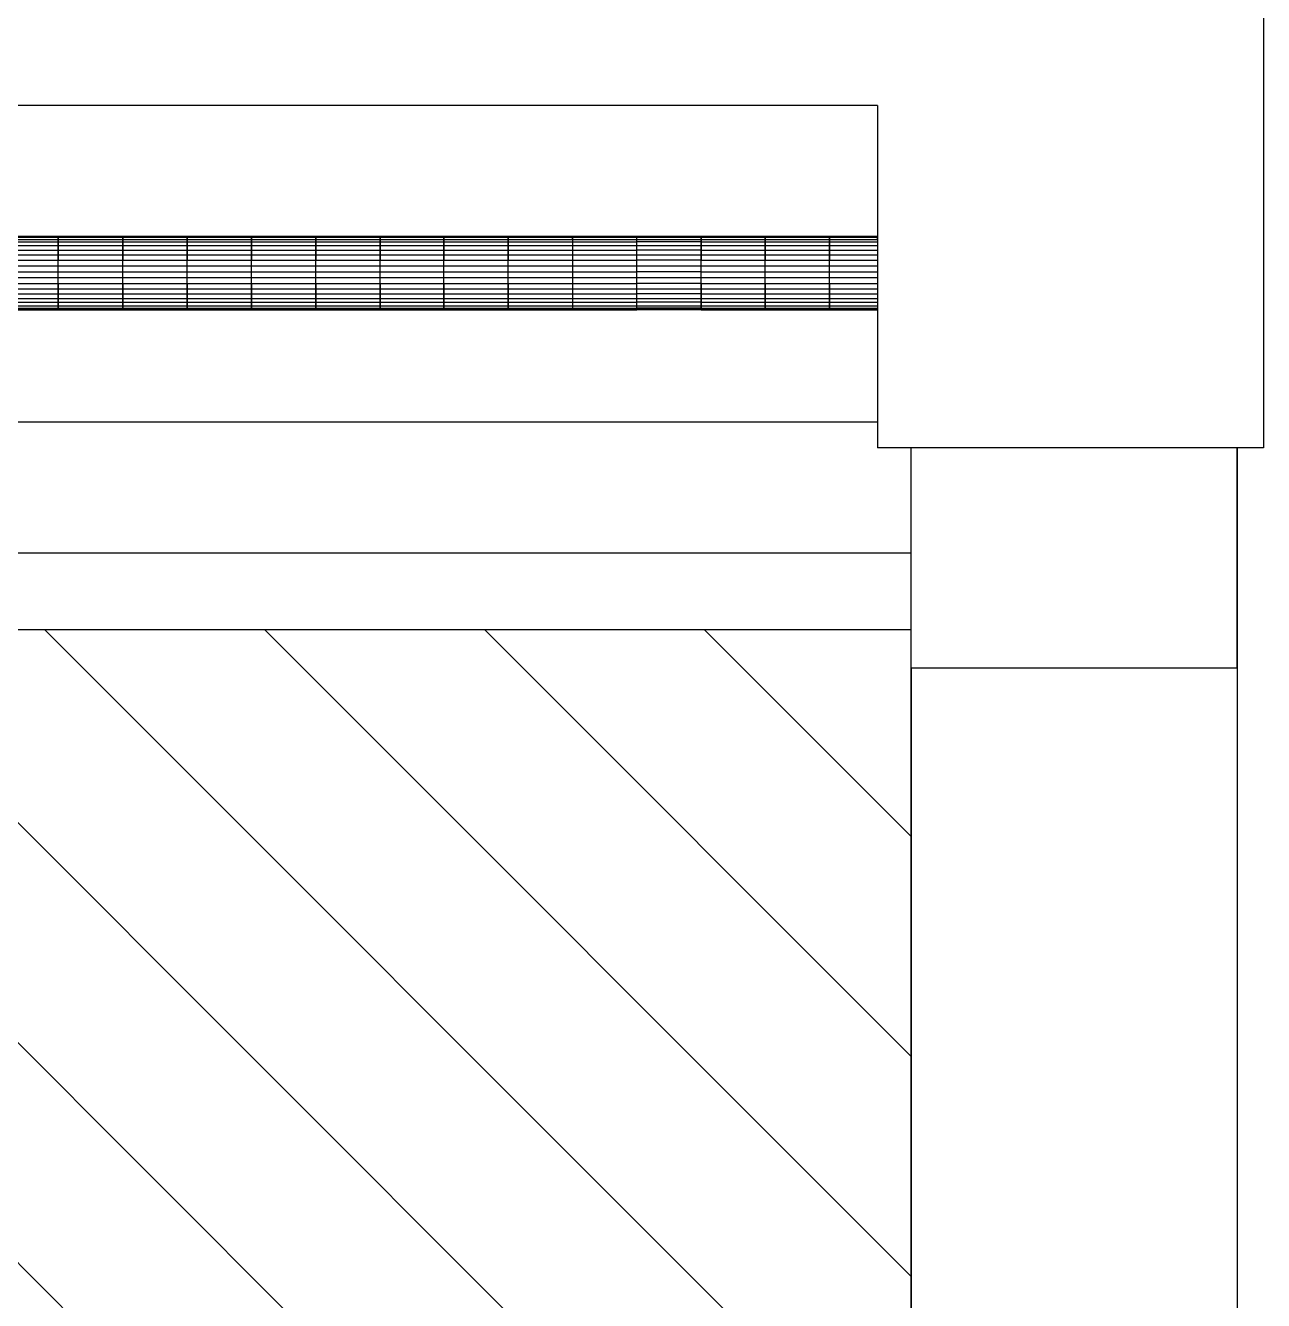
# Model space of a CAD drawing. Header units: metres. Extents: x -298 to 779, y -265 to 213.
# Drawn here: x 400.606 to 401.0041, y -97.6084 to -97.1986 of the extents above; entities that cross this region are included whole.
import ezdxf

# ---------------------------------------------------------------- set-up
doc = ezdxf.new("R2010")
doc.units = ezdxf.units.M
doc.header["$LTSCALE"] = 0.01
doc.header["$MEASUREMENT"] = 0
doc.layers.add('Furniture', color=130, linetype='Continuous')

msp = doc.modelspace()

# ---------------------------------------------------------------- linework, layer by layer
at = {"layer": 'Furniture'}
for p, q in [((401.00407, -96.85812), (401.00407, -97.33439)), ((400.87992, -97.22435), (400.27994, -97.22435)), ((400.87992, -97.22435), (400.87992, -97.33439)), ((400.87992, -97.22435), (400.87992, -97.33439)), ((400.61658, -97.26648), (400.59608, -97.26648)), ((400.61658, -97.26648), (400.59608, -97.26648)), ((400.59608, -97.26667), (400.61658, -97.26667)), ((400.59608, -97.26742), (400.61658, -97.26742)), ((400.59608, -97.26818), (400.61658, -97.26818)), ((400.63727, -97.26648), (400.61658, -97.26648)), ((400.63727, -97.26648), (400.61658, -97.26648)), ((400.61658, -97.26648), (400.61658, -97.26667)), ((400.61658, -97.26742), (400.61658, -97.26648)), ((400.61658, -97.26667), (400.61658, -97.26648)), ((400.61658, -97.26667), (400.63727, -97.26667)), ((400.61658, -97.26742), (400.61658, -97.26667)), ((400.61658, -97.26667), (400.61658, -97.26742)), ((400.61658, -97.26742), (400.63727, -97.26742)), ((400.61658, -97.26818), (400.61658, -97.26742)), ((400.61658, -97.26742), (400.61658, -97.26818)), ((400.61658, -97.26818), (400.63727, -97.26818)), ((400.61658, -97.26931), (400.61658, -97.26818)), ((400.61658, -97.26818), (400.61658, -97.26931)), ((400.65796, -97.26648), (400.63727, -97.26648)), ((400.65796, -97.26648), (400.63727, -97.26648)), ((400.63727, -97.26648), (400.63727, -97.26667)), ((400.63727, -97.26742), (400.63727, -97.26648)), ((400.63727, -97.26667), (400.63727, -97.26648)), ((400.63727, -97.26667), (400.65796, -97.26667)), ((400.63727, -97.26742), (400.63727, -97.26667)), ((400.63727, -97.26667), (400.63727, -97.26742)), ((400.63727, -97.26742), (400.65796, -97.26742)), ((400.63727, -97.26818), (400.63727, -97.26742)), ((400.63727, -97.26742), (400.63727, -97.26818)), ((400.63727, -97.26818), (400.65796, -97.26818)), ((400.63727, -97.26931), (400.63727, -97.26818)), ((400.63727, -97.26818), (400.63727, -97.26931)), ((400.67865, -97.26648), (400.65796, -97.26648)), ((400.67865, -97.26648), (400.65796, -97.26648)), ((400.65796, -97.26648), (400.65796, -97.26667)), ((400.65796, -97.26742), (400.65796, -97.26648)), ((400.65796, -97.26667), (400.65796, -97.26648)), ((400.65796, -97.26667), (400.67865, -97.26667)), ((400.65796, -97.26742), (400.65796, -97.26667)), ((400.65796, -97.26667), (400.65796, -97.26742)), ((400.65796, -97.26742), (400.67865, -97.26742)), ((400.65796, -97.26818), (400.65796, -97.26742)), ((400.65796, -97.26742), (400.65796, -97.26818)), ((400.65796, -97.26818), (400.67865, -97.26818)), ((400.65796, -97.26931), (400.65796, -97.26818)), ((400.65796, -97.26818), (400.65796, -97.26931)), ((400.69934, -97.26648), (400.67865, -97.26648)), ((400.69934, -97.26648), (400.67865, -97.26648)), ((400.67865, -97.26648), (400.67865, -97.26667)), ((400.67865, -97.26742), (400.67865, -97.26648)), ((400.67865, -97.26667), (400.67865, -97.26648)), ((400.67865, -97.26667), (400.69934, -97.26667)), ((400.67865, -97.26742), (400.67865, -97.26667)), ((400.67865, -97.26667), (400.67865, -97.26742)), ((400.67865, -97.26742), (400.69934, -97.26742)), ((400.67865, -97.26818), (400.67865, -97.26742)), ((400.67865, -97.26742), (400.67865, -97.26818)), ((400.67865, -97.26818), (400.69934, -97.26818)), ((400.67865, -97.26931), (400.67865, -97.26818)), ((400.67865, -97.26818), (400.67865, -97.26931)), ((400.72004, -97.26648), (400.69934, -97.26648)), ((400.72004, -97.26648), (400.69934, -97.26648)), ((400.69934, -97.26648), (400.69934, -97.26667)), ((400.69934, -97.26742), (400.69934, -97.26648)), ((400.69934, -97.26667), (400.69934, -97.26648)), ((400.69934, -97.26667), (400.72004, -97.26667)), ((400.69934, -97.26742), (400.69934, -97.26667)), ((400.69934, -97.26667), (400.69934, -97.26742)), ((400.69934, -97.26742), (400.72004, -97.26742)), ((400.69934, -97.26818), (400.69934, -97.26742)), ((400.69934, -97.26742), (400.69934, -97.26818)), ((400.69934, -97.26818), (400.72004, -97.26818)), ((400.69934, -97.26931), (400.69934, -97.26818)), ((400.69934, -97.26818), (400.69934, -97.26931)), ((400.74054, -97.26648), (400.72004, -97.26648)), ((400.74054, -97.26648), (400.72004, -97.26648)), ((400.72004, -97.26648), (400.72004, -97.26667)), ((400.72004, -97.26742), (400.72004, -97.26648)), ((400.72004, -97.26667), (400.72004, -97.26648)), ((400.72004, -97.26667), (400.74054, -97.26667)), ((400.72004, -97.26742), (400.72004, -97.26667)), ((400.72004, -97.26667), (400.72004, -97.26742)), ((400.72004, -97.26742), (400.74054, -97.26742)), ((400.72004, -97.26818), (400.72004, -97.26742)), ((400.72004, -97.26742), (400.72004, -97.26818)), ((400.72004, -97.26818), (400.74054, -97.26818)), ((400.72004, -97.26931), (400.72004, -97.26818)), ((400.72004, -97.26818), (400.72004, -97.26931)), ((400.76123, -97.26648), (400.74054, -97.26648)), ((400.76123, -97.26648), (400.74054, -97.26648)), ((400.74054, -97.26648), (400.74054, -97.26667)), ((400.74054, -97.26742), (400.74054, -97.26648)), ((400.74054, -97.26667), (400.74054, -97.26648)), ((400.74054, -97.26667), (400.76123, -97.26667)), ((400.74054, -97.26742), (400.74054, -97.26667)), ((400.74054, -97.26667), (400.74054, -97.26742)), ((400.74054, -97.26742), (400.76123, -97.26742)), ((400.74054, -97.26818), (400.74054, -97.26742)), ((400.74054, -97.26742), (400.74054, -97.26818)), ((400.74054, -97.26818), (400.76123, -97.26818)), ((400.74054, -97.26931), (400.74054, -97.26818)), ((400.74054, -97.26818), (400.74054, -97.26931)), ((400.78192, -97.26648), (400.76123, -97.26648)), ((400.78192, -97.26648), (400.76123, -97.26648)), ((400.76123, -97.26648), (400.76123, -97.26667)), ((400.76123, -97.26742), (400.76123, -97.26648)), ((400.76123, -97.26667), (400.76123, -97.26648)), ((400.76123, -97.26667), (400.78192, -97.26667)), ((400.76123, -97.26742), (400.76123, -97.26667)), ((400.76123, -97.26667), (400.76123, -97.26742)), ((400.76123, -97.26742), (400.78192, -97.26742)), ((400.76123, -97.26818), (400.76123, -97.26742)), ((400.76123, -97.26742), (400.76123, -97.26818)), ((400.76123, -97.26818), (400.78192, -97.26818)), ((400.76123, -97.26931), (400.76123, -97.26818)), ((400.76123, -97.26818), (400.76123, -97.26931)), ((400.80261, -97.26648), (400.78192, -97.26648)), ((400.80261, -97.26648), (400.78192, -97.26648)), ((400.78192, -97.26667), (400.78192, -97.26648)), ((400.78192, -97.26648), (400.78192, -97.26667)), ((400.78192, -97.26742), (400.78192, -97.26648)), ((400.78192, -97.26667), (400.78192, -97.26648)), ((400.78192, -97.26667), (400.80261, -97.26667)), ((400.78192, -97.26667), (400.78192, -97.26742)), ((400.78192, -97.26742), (400.80261, -97.26742)), ((400.78192, -97.26742), (400.78192, -97.26818)), ((400.78192, -97.26818), (400.80261, -97.26818)), ((400.78192, -97.26818), (400.78192, -97.26931)), ((400.8233, -97.26648), (400.80261, -97.26648)), ((400.8233, -97.26648), (400.80261, -97.26648)), ((400.80261, -97.26648), (400.80261, -97.26667)), ((400.80261, -97.26742), (400.80261, -97.26648)), ((400.80261, -97.26648), (400.80261, -97.26667)), ((400.80261, -97.26667), (400.80261, -97.26648)), ((400.80261, -97.26667), (400.8233, -97.26667)), ((400.80261, -97.26742), (400.80261, -97.26667)), ((400.80261, -97.26742), (400.8233, -97.26742)), ((400.80261, -97.26818), (400.80261, -97.26742)), ((400.80261, -97.26818), (400.80261, -97.26742)), ((400.80261, -97.26818), (400.80261, -97.26742)), ((400.8233, -97.26818), (400.80261, -97.26818)), ((400.80261, -97.26931), (400.80261, -97.26818)), ((400.80261, -97.26931), (400.80261, -97.26818)), ((400.84381, -97.26648), (400.8233, -97.26648)), ((400.84381, -97.26648), (400.8233, -97.26648)), ((400.8233, -97.26648), (400.8233, -97.26667)), ((400.8233, -97.26742), (400.8233, -97.26648)), ((400.8233, -97.26667), (400.8233, -97.26648)), ((400.8233, -97.26667), (400.84381, -97.26667)), ((400.8233, -97.26742), (400.8233, -97.26667)), ((400.8233, -97.26667), (400.8233, -97.26742)), ((400.8233, -97.26742), (400.84381, -97.26742)), ((400.8233, -97.26818), (400.8233, -97.26742)), ((400.8233, -97.26742), (400.8233, -97.26818)), ((400.8233, -97.26818), (400.84381, -97.26818)), ((400.8233, -97.26931), (400.8233, -97.26818)), ((400.8233, -97.26818), (400.8233, -97.26931)), ((400.8233, -97.26931), (400.8233, -97.26818)), ((400.8645, -97.26648), (400.84381, -97.26648)), ((400.8645, -97.26648), (400.84381, -97.26648)), ((400.84381, -97.26648), (400.84381, -97.26667)), ((400.84381, -97.26742), (400.84381, -97.26648)), ((400.84381, -97.26667), (400.84381, -97.26648)), ((400.84381, -97.26667), (400.8645, -97.26667)), ((400.84381, -97.26742), (400.84381, -97.26667)), ((400.84381, -97.26667), (400.84381, -97.26742)), ((400.84381, -97.26742), (400.8645, -97.26742)), ((400.84381, -97.26818), (400.84381, -97.26742)), ((400.84381, -97.26742), (400.84381, -97.26818)), ((400.84381, -97.26818), (400.8645, -97.26818)), ((400.84381, -97.26931), (400.84381, -97.26818)), ((400.84381, -97.26818), (400.84381, -97.26931)), ((400.87992, -97.26648), (400.8645, -97.26648)), ((400.87992, -97.26648), (400.8645, -97.26648)), ((400.8645, -97.26648), (400.8645, -97.26667)), ((400.8645, -97.26742), (400.8645, -97.26648)), ((400.8645, -97.26667), (400.8645, -97.26648)), ((400.8645, -97.26667), (400.87992, -97.26667)), ((400.8645, -97.26742), (400.8645, -97.26667)), ((400.8645, -97.26667), (400.8645, -97.26742)), ((400.8645, -97.26742), (400.87992, -97.26742)), ((400.8645, -97.26818), (400.8645, -97.26742)), ((400.8645, -97.26742), (400.8645, -97.26818)), ((400.8645, -97.26818), (400.87992, -97.26818)), ((400.8645, -97.26931), (400.8645, -97.26818)), ((400.8645, -97.26818), (400.8645, -97.26931)), ((400.87992, -97.26742), (400.87992, -97.26648)), ((400.87992, -97.26667), (400.87992, -97.26648)), ((400.59608, -97.26931), (400.61658, -97.26931)), ((400.59608, -97.27081), (400.61658, -97.27081)), ((400.59608, -97.27232), (400.61658, -97.27232)), ((400.61658, -97.26931), (400.63727, -97.26931)), ((400.61658, -97.27081), (400.61658, -97.26931)), ((400.61658, -97.26931), (400.61658, -97.27081)), ((400.61658, -97.27081), (400.63727, -97.27081)), ((400.61658, -97.27232), (400.61658, -97.27081)), ((400.61658, -97.27081), (400.61658, -97.27232)), ((400.61658, -97.27232), (400.63727, -97.27232)), ((400.61658, -97.27401), (400.61658, -97.27232)), ((400.61658, -97.27232), (400.61658, -97.27401)), ((400.63727, -97.26931), (400.65796, -97.26931)), ((400.63727, -97.27081), (400.63727, -97.26931)), ((400.63727, -97.26931), (400.63727, -97.27081)), ((400.63727, -97.27081), (400.65796, -97.27081)), ((400.63727, -97.27232), (400.63727, -97.27081)), ((400.63727, -97.27081), (400.63727, -97.27232)), ((400.63727, -97.27232), (400.65796, -97.27232)), ((400.63727, -97.27401), (400.63727, -97.27232)), ((400.63727, -97.27232), (400.63727, -97.27401)), ((400.65796, -97.26931), (400.67865, -97.26931)), ((400.65796, -97.27081), (400.65796, -97.26931)), ((400.65796, -97.26931), (400.65796, -97.27081)), ((400.65796, -97.27081), (400.67865, -97.27081)), ((400.65796, -97.27232), (400.65796, -97.27081)), ((400.65796, -97.27081), (400.65796, -97.27232)), ((400.65796, -97.27232), (400.67865, -97.27232)), ((400.65796, -97.27401), (400.65796, -97.27232)), ((400.65796, -97.27232), (400.65796, -97.27401)), ((400.67865, -97.26931), (400.69934, -97.26931)), ((400.67865, -97.27081), (400.67865, -97.26931)), ((400.67865, -97.26931), (400.67865, -97.27081)), ((400.67865, -97.27081), (400.69934, -97.27081)), ((400.67865, -97.27232), (400.67865, -97.27081)), ((400.67865, -97.27081), (400.67865, -97.27232)), ((400.67865, -97.27232), (400.69934, -97.27232)), ((400.67865, -97.27401), (400.67865, -97.27232)), ((400.67865, -97.27232), (400.67865, -97.27401)), ((400.69934, -97.26931), (400.72004, -97.26931)), ((400.69934, -97.27081), (400.69934, -97.26931)), ((400.69934, -97.26931), (400.69934, -97.27081)), ((400.69934, -97.27081), (400.72004, -97.27081)), ((400.69934, -97.27232), (400.69934, -97.27081)), ((400.69934, -97.27081), (400.69934, -97.27232)), ((400.69934, -97.27232), (400.72004, -97.27232)), ((400.69934, -97.27401), (400.69934, -97.27232)), ((400.69934, -97.27232), (400.69934, -97.27401)), ((400.72004, -97.26931), (400.74054, -97.26931)), ((400.72004, -97.27081), (400.72004, -97.26931)), ((400.72004, -97.26931), (400.72004, -97.27081)), ((400.72004, -97.27081), (400.74054, -97.27081)), ((400.72004, -97.27232), (400.72004, -97.27081)), ((400.72004, -97.27081), (400.72004, -97.27232)), ((400.72004, -97.27232), (400.74054, -97.27232)), ((400.72004, -97.27401), (400.72004, -97.27232)), ((400.72004, -97.27232), (400.72004, -97.27401)), ((400.74054, -97.26931), (400.76123, -97.26931)), ((400.74054, -97.27081), (400.74054, -97.26931)), ((400.74054, -97.26931), (400.74054, -97.27081)), ((400.74054, -97.27081), (400.76123, -97.27081)), ((400.74054, -97.27232), (400.74054, -97.27081)), ((400.74054, -97.27081), (400.74054, -97.27232)), ((400.74054, -97.27232), (400.76123, -97.27232)), ((400.74054, -97.27401), (400.74054, -97.27232)), ((400.74054, -97.27232), (400.74054, -97.27401)), ((400.76123, -97.26931), (400.78192, -97.26931)), ((400.76123, -97.27081), (400.76123, -97.26931)), ((400.76123, -97.26931), (400.76123, -97.27081)), ((400.76123, -97.27081), (400.78192, -97.27081)), ((400.76123, -97.27232), (400.76123, -97.27081)), ((400.76123, -97.27081), (400.76123, -97.27232)), ((400.76123, -97.27232), (400.78192, -97.27232)), ((400.76123, -97.27401), (400.76123, -97.27232)), ((400.76123, -97.27232), (400.76123, -97.27401)), ((400.78192, -97.26931), (400.80261, -97.26931)), ((400.78192, -97.26931), (400.78192, -97.27081)), ((400.78192, -97.27081), (400.80261, -97.27081)), ((400.78192, -97.27081), (400.78192, -97.27232)), ((400.78192, -97.27232), (400.80261, -97.27232)), ((400.78192, -97.27232), (400.78192, -97.27401)), ((400.80261, -97.26931), (400.8233, -97.26931)), ((400.80261, -97.27081), (400.80261, -97.26931)), ((400.80261, -97.27081), (400.80261, -97.26931)), ((400.80261, -97.27081), (400.80261, -97.26931)), ((400.8233, -97.27081), (400.80261, -97.27081)), ((400.80261, -97.27232), (400.80261, -97.27081)), ((400.80261, -97.27232), (400.80261, -97.27081)), ((400.80261, -97.27232), (400.8233, -97.27232)), ((400.80261, -97.27401), (400.80261, -97.27232)), ((400.80261, -97.27401), (400.80261, -97.27232)), ((400.80261, -97.27401), (400.80261, -97.27232)), ((400.8233, -97.26931), (400.84381, -97.26931)), ((400.8233, -97.27081), (400.8233, -97.26931)), ((400.8233, -97.26931), (400.8233, -97.27081)), ((400.8233, -97.27081), (400.84381, -97.27081)), ((400.8233, -97.27232), (400.8233, -97.27081)), ((400.8233, -97.27081), (400.8233, -97.27232)), ((400.8233, -97.27232), (400.8233, -97.27081)), ((400.8233, -97.27232), (400.84381, -97.27232)), ((400.8233, -97.27401), (400.8233, -97.27232)), ((400.8233, -97.27232), (400.8233, -97.27401)), ((400.84381, -97.26931), (400.8645, -97.26931)), ((400.84381, -97.27081), (400.84381, -97.26931)), ((400.84381, -97.26931), (400.84381, -97.27081)), ((400.84381, -97.27081), (400.8645, -97.27081)), ((400.84381, -97.27232), (400.84381, -97.27081)), ((400.84381, -97.27081), (400.84381, -97.27232)), ((400.84381, -97.27232), (400.8645, -97.27232)), ((400.84381, -97.27401), (400.84381, -97.27232)), ((400.84381, -97.27232), (400.84381, -97.27401)), ((400.8645, -97.26931), (400.87992, -97.26931)), ((400.8645, -97.27081), (400.8645, -97.26931)), ((400.8645, -97.26931), (400.8645, -97.27081)), ((400.8645, -97.27081), (400.87992, -97.27081)), ((400.8645, -97.27232), (400.8645, -97.27081)), ((400.8645, -97.27081), (400.8645, -97.27232)), ((400.8645, -97.27232), (400.87992, -97.27232)), ((400.8645, -97.27401), (400.8645, -97.27232)), ((400.8645, -97.27232), (400.8645, -97.27401)), ((400.59608, -97.27401), (400.61658, -97.27401)), ((400.59608, -97.27589), (400.61658, -97.27589)), ((400.61658, -97.27401), (400.63727, -97.27401)), ((400.61658, -97.27589), (400.61658, -97.27401)), ((400.61658, -97.27589), (400.63727, -97.27589)), ((400.61658, -97.27777), (400.61658, -97.27589)), ((400.63727, -97.27401), (400.65796, -97.27401)), ((400.63727, -97.27589), (400.63727, -97.27401)), ((400.63727, -97.27589), (400.65796, -97.27589)), ((400.63727, -97.27777), (400.63727, -97.27589)), ((400.65796, -97.27401), (400.67865, -97.27401)), ((400.65796, -97.27589), (400.65796, -97.27401)), ((400.65796, -97.27589), (400.67865, -97.27589)), ((400.65796, -97.27777), (400.65796, -97.27589)), ((400.67865, -97.27401), (400.69934, -97.27401)), ((400.67865, -97.27589), (400.67865, -97.27401)), ((400.67865, -97.27589), (400.69934, -97.27589)), ((400.67865, -97.27777), (400.67865, -97.27589)), ((400.69934, -97.27401), (400.72004, -97.27401)), ((400.69934, -97.27589), (400.69934, -97.27401)), ((400.69934, -97.27589), (400.72004, -97.27589)), ((400.69934, -97.27777), (400.69934, -97.27589)), ((400.72004, -97.27401), (400.74054, -97.27401)), ((400.72004, -97.27589), (400.72004, -97.27401)), ((400.72004, -97.27589), (400.74054, -97.27589)), ((400.72004, -97.27777), (400.72004, -97.27589)), ((400.74054, -97.27401), (400.76123, -97.27401)), ((400.74054, -97.27589), (400.74054, -97.27401)), ((400.74054, -97.27589), (400.76123, -97.27589)), ((400.74054, -97.27777), (400.74054, -97.27589)), ((400.76123, -97.27401), (400.78192, -97.27401)), ((400.76123, -97.27589), (400.76123, -97.27401)), ((400.76123, -97.27589), (400.78192, -97.27589)), ((400.76123, -97.27777), (400.76123, -97.27589)), ((400.78192, -97.27401), (400.80261, -97.27401)), ((400.78192, -97.27401), (400.78192, -97.27589)), ((400.78192, -97.27589), (400.80261, -97.27589)), ((400.78192, -97.27589), (400.78192, -97.27777)), ((400.8233, -97.27401), (400.80261, -97.27401)), ((400.80261, -97.27589), (400.80261, -97.27401)), ((400.80261, -97.27589), (400.8233, -97.27589)), ((400.80261, -97.27777), (400.80261, -97.27589)), ((400.8233, -97.27401), (400.84381, -97.27401)), ((400.8233, -97.27589), (400.8233, -97.27401)), ((400.8233, -97.27589), (400.84381, -97.27589)), ((400.8233, -97.27777), (400.8233, -97.27589)), ((400.84381, -97.27401), (400.8645, -97.27401)), ((400.84381, -97.27589), (400.84381, -97.27401)), ((400.84381, -97.27589), (400.8645, -97.27589)), ((400.84381, -97.27777), (400.84381, -97.27589)), ((400.8645, -97.27401), (400.87992, -97.27401)), ((400.8645, -97.27589), (400.8645, -97.27401)), ((400.8645, -97.27589), (400.87992, -97.27589)), ((400.8645, -97.27777), (400.8645, -97.27589)), ((400.59608, -97.27777), (400.61658, -97.27777)), ((400.59608, -97.27965), (400.61658, -97.27965)), ((400.61658, -97.27777), (400.63727, -97.27777)), ((400.61658, -97.27965), (400.61658, -97.27777)), ((400.61658, -97.27965), (400.63727, -97.27965)), ((400.61658, -97.28153), (400.61658, -97.27965)), ((400.63727, -97.27777), (400.65796, -97.27777)), ((400.63727, -97.27965), (400.63727, -97.27777)), ((400.63727, -97.27965), (400.65796, -97.27965)), ((400.63727, -97.28153), (400.63727, -97.27965)), ((400.65796, -97.27777), (400.67865, -97.27777)), ((400.65796, -97.27965), (400.65796, -97.27777)), ((400.65796, -97.27965), (400.67865, -97.27965)), ((400.65796, -97.28153), (400.65796, -97.27965)), ((400.67865, -97.27777), (400.69934, -97.27777)), ((400.67865, -97.27965), (400.67865, -97.27777)), ((400.67865, -97.27965), (400.69934, -97.27965)), ((400.67865, -97.28153), (400.67865, -97.27965)), ((400.69934, -97.27777), (400.72004, -97.27777)), ((400.69934, -97.27965), (400.69934, -97.27777)), ((400.69934, -97.27965), (400.72004, -97.27965)), ((400.69934, -97.28153), (400.69934, -97.27965)), ((400.72004, -97.27777), (400.74054, -97.27777)), ((400.72004, -97.27965), (400.72004, -97.27777)), ((400.72004, -97.27965), (400.74054, -97.27965)), ((400.72004, -97.28153), (400.72004, -97.27965)), ((400.74054, -97.27777), (400.76123, -97.27777)), ((400.74054, -97.27965), (400.74054, -97.27777)), ((400.74054, -97.27965), (400.76123, -97.27965)), ((400.74054, -97.28153), (400.74054, -97.27965)), ((400.76123, -97.27777), (400.78192, -97.27777)), ((400.76123, -97.27965), (400.76123, -97.27777)), ((400.76123, -97.27965), (400.78192, -97.27965)), ((400.76123, -97.28153), (400.76123, -97.27965)), ((400.78192, -97.27777), (400.80261, -97.27777)), ((400.78192, -97.27777), (400.78192, -97.27965)), ((400.78192, -97.27965), (400.80261, -97.27965)), ((400.78192, -97.27965), (400.78192, -97.28153)), ((400.8233, -97.27777), (400.80261, -97.27777)), ((400.80261, -97.27965), (400.80261, -97.27777)), ((400.80261, -97.27965), (400.8233, -97.27965)), ((400.80261, -97.28153), (400.80261, -97.27965)), ((400.8233, -97.27777), (400.84381, -97.27777)), ((400.8233, -97.27965), (400.8233, -97.27777)), ((400.8233, -97.27965), (400.84381, -97.27965)), ((400.8233, -97.28153), (400.8233, -97.27965)), ((400.84381, -97.27777), (400.8645, -97.27777)), ((400.84381, -97.27965), (400.84381, -97.27777)), ((400.84381, -97.27965), (400.8645, -97.27965)), ((400.84381, -97.28153), (400.84381, -97.27965)), ((400.8645, -97.27777), (400.87992, -97.27777)), ((400.8645, -97.27965), (400.8645, -97.27777)), ((400.8645, -97.27965), (400.87992, -97.27965)), ((400.8645, -97.28153), (400.8645, -97.27965)), ((400.59608, -97.28153), (400.61658, -97.28153)), ((400.59608, -97.28322), (400.61658, -97.28322)), ((400.59608, -97.28492), (400.61658, -97.28492)), ((400.61658, -97.28153), (400.63727, -97.28153)), ((400.61658, -97.28322), (400.61658, -97.28153)), ((400.61658, -97.28153), (400.61658, -97.28322)), ((400.61658, -97.28322), (400.63727, -97.28322)), ((400.61658, -97.28492), (400.61658, -97.28322)), ((400.61658, -97.28322), (400.61658, -97.28492)), ((400.61658, -97.28492), (400.63727, -97.28492)), ((400.61658, -97.28642), (400.61658, -97.28492)), ((400.61658, -97.28492), (400.61658, -97.28642)), ((400.63727, -97.28153), (400.65796, -97.28153)), ((400.63727, -97.28322), (400.63727, -97.28153)), ((400.63727, -97.28153), (400.63727, -97.28322)), ((400.63727, -97.28322), (400.65796, -97.28322)), ((400.63727, -97.28492), (400.63727, -97.28322)), ((400.63727, -97.28322), (400.63727, -97.28492)), ((400.63727, -97.28492), (400.65796, -97.28492)), ((400.63727, -97.28642), (400.63727, -97.28492)), ((400.63727, -97.28492), (400.63727, -97.28642)), ((400.65796, -97.28153), (400.67865, -97.28153)), ((400.65796, -97.28322), (400.65796, -97.28153)), ((400.65796, -97.28153), (400.65796, -97.28322)), ((400.65796, -97.28322), (400.67865, -97.28322)), ((400.65796, -97.28492), (400.65796, -97.28322)), ((400.65796, -97.28322), (400.65796, -97.28492)), ((400.65796, -97.28492), (400.67865, -97.28492)), ((400.65796, -97.28642), (400.65796, -97.28492)), ((400.65796, -97.28492), (400.65796, -97.28642)), ((400.67865, -97.28153), (400.69934, -97.28153)), ((400.67865, -97.28322), (400.67865, -97.28153)), ((400.67865, -97.28153), (400.67865, -97.28322)), ((400.67865, -97.28322), (400.69934, -97.28322)), ((400.67865, -97.28492), (400.67865, -97.28322)), ((400.67865, -97.28322), (400.67865, -97.28492)), ((400.67865, -97.28492), (400.69934, -97.28492)), ((400.67865, -97.28642), (400.67865, -97.28492)), ((400.67865, -97.28492), (400.67865, -97.28642)), ((400.69934, -97.28153), (400.72004, -97.28153)), ((400.69934, -97.28322), (400.69934, -97.28153)), ((400.69934, -97.28153), (400.69934, -97.28322)), ((400.69934, -97.28322), (400.72004, -97.28322)), ((400.69934, -97.28492), (400.69934, -97.28322)), ((400.69934, -97.28322), (400.69934, -97.28492)), ((400.69934, -97.28492), (400.72004, -97.28492)), ((400.69934, -97.28642), (400.69934, -97.28492)), ((400.69934, -97.28492), (400.69934, -97.28642)), ((400.72004, -97.28153), (400.74054, -97.28153)), ((400.72004, -97.28322), (400.72004, -97.28153)), ((400.72004, -97.28153), (400.72004, -97.28322)), ((400.72004, -97.28322), (400.74054, -97.28322)), ((400.72004, -97.28492), (400.72004, -97.28322)), ((400.72004, -97.28322), (400.72004, -97.28492)), ((400.72004, -97.28492), (400.74054, -97.28492)), ((400.72004, -97.28642), (400.72004, -97.28492)), ((400.72004, -97.28492), (400.72004, -97.28642)), ((400.74054, -97.28153), (400.76123, -97.28153)), ((400.74054, -97.28322), (400.74054, -97.28153)), ((400.74054, -97.28153), (400.74054, -97.28322)), ((400.74054, -97.28322), (400.76123, -97.28322)), ((400.74054, -97.28492), (400.74054, -97.28322)), ((400.74054, -97.28322), (400.74054, -97.28492)), ((400.74054, -97.28492), (400.76123, -97.28492)), ((400.74054, -97.28642), (400.74054, -97.28492)), ((400.74054, -97.28492), (400.74054, -97.28642)), ((400.76123, -97.28153), (400.78192, -97.28153)), ((400.76123, -97.28322), (400.76123, -97.28153)), ((400.76123, -97.28153), (400.76123, -97.28322)), ((400.76123, -97.28322), (400.78192, -97.28322)), ((400.76123, -97.28492), (400.76123, -97.28322)), ((400.76123, -97.28322), (400.76123, -97.28492)), ((400.76123, -97.28492), (400.78192, -97.28492)), ((400.76123, -97.28642), (400.76123, -97.28492)), ((400.76123, -97.28492), (400.76123, -97.28642)), ((400.78192, -97.28153), (400.80261, -97.28153)), ((400.78192, -97.28153), (400.78192, -97.28322)), ((400.78192, -97.28322), (400.80261, -97.28322)), ((400.78192, -97.28322), (400.78192, -97.28492)), ((400.78192, -97.28492), (400.80261, -97.28492)), ((400.78192, -97.28492), (400.78192, -97.28642)), ((400.8233, -97.28153), (400.80261, -97.28153)), ((400.80261, -97.28322), (400.80261, -97.28153)), ((400.80261, -97.28322), (400.80261, -97.28153)), ((400.80261, -97.28322), (400.8233, -97.28322)), ((400.80261, -97.28492), (400.80261, -97.28322)), ((400.80261, -97.28492), (400.80261, -97.28322)), ((400.80261, -97.28492), (400.80261, -97.28322)), ((400.8233, -97.28492), (400.80261, -97.28492)), ((400.80261, -97.28642), (400.80261, -97.28492)), ((400.80261, -97.28642), (400.80261, -97.28492)), ((400.8233, -97.28153), (400.84381, -97.28153)), ((400.8233, -97.28322), (400.8233, -97.28153)), ((400.8233, -97.28153), (400.8233, -97.28322)), ((400.8233, -97.28322), (400.8233, -97.28153)), ((400.8233, -97.28322), (400.84381, -97.28322)), ((400.8233, -97.28492), (400.8233, -97.28322)), ((400.8233, -97.28322), (400.8233, -97.28492)), ((400.8233, -97.28492), (400.84381, -97.28492)), ((400.8233, -97.28642), (400.8233, -97.28492)), ((400.8233, -97.28492), (400.8233, -97.28642)), ((400.8233, -97.28642), (400.8233, -97.28492)), ((400.84381, -97.28153), (400.8645, -97.28153)), ((400.84381, -97.28322), (400.84381, -97.28153)), ((400.84381, -97.28153), (400.84381, -97.28322)), ((400.84381, -97.28322), (400.8645, -97.28322)), ((400.84381, -97.28492), (400.84381, -97.28322)), ((400.84381, -97.28322), (400.84381, -97.28492)), ((400.84381, -97.28492), (400.8645, -97.28492)), ((400.84381, -97.28642), (400.84381, -97.28492)), ((400.84381, -97.28492), (400.84381, -97.28642)), ((400.8645, -97.28153), (400.87992, -97.28153)), ((400.8645, -97.28322), (400.8645, -97.28153)), ((400.8645, -97.28153), (400.8645, -97.28322)), ((400.8645, -97.28322), (400.87992, -97.28322)), ((400.8645, -97.28492), (400.8645, -97.28322)), ((400.8645, -97.28322), (400.8645, -97.28492)), ((400.8645, -97.28492), (400.87992, -97.28492)), ((400.8645, -97.28642), (400.8645, -97.28492)), ((400.8645, -97.28492), (400.8645, -97.28642)), ((400.59608, -97.28642), (400.61658, -97.28642)), ((400.59608, -97.28755), (400.61658, -97.28755)), ((400.59608, -97.28868), (400.61658, -97.28868)), ((400.61658, -97.28642), (400.63727, -97.28642)), ((400.61658, -97.28755), (400.61658, -97.28642)), ((400.61658, -97.28642), (400.61658, -97.28755)), ((400.61658, -97.28755), (400.63727, -97.28755)), ((400.61658, -97.28868), (400.61658, -97.28755)), ((400.61658, -97.28755), (400.61658, -97.28868)), ((400.61658, -97.28868), (400.63727, -97.28868)), ((400.61658, -97.28943), (400.61658, -97.28868)), ((400.61658, -97.28868), (400.61658, -97.28943)), ((400.63727, -97.28642), (400.65796, -97.28642)), ((400.63727, -97.28755), (400.63727, -97.28642)), ((400.63727, -97.28642), (400.63727, -97.28755)), ((400.63727, -97.28755), (400.65796, -97.28755)), ((400.63727, -97.28868), (400.63727, -97.28755)), ((400.63727, -97.28755), (400.63727, -97.28868)), ((400.63727, -97.28868), (400.65796, -97.28868)), ((400.63727, -97.28943), (400.63727, -97.28868)), ((400.63727, -97.28868), (400.63727, -97.28943)), ((400.65796, -97.28642), (400.67865, -97.28642)), ((400.65796, -97.28755), (400.65796, -97.28642)), ((400.65796, -97.28642), (400.65796, -97.28755)), ((400.65796, -97.28755), (400.67865, -97.28755)), ((400.65796, -97.28868), (400.65796, -97.28755)), ((400.65796, -97.28755), (400.65796, -97.28868)), ((400.65796, -97.28868), (400.67865, -97.28868)), ((400.65796, -97.28943), (400.65796, -97.28868)), ((400.65796, -97.28868), (400.65796, -97.28943)), ((400.67865, -97.28642), (400.69934, -97.28642)), ((400.67865, -97.28755), (400.67865, -97.28642)), ((400.67865, -97.28642), (400.67865, -97.28755)), ((400.67865, -97.28755), (400.69934, -97.28755)), ((400.67865, -97.28868), (400.67865, -97.28755)), ((400.67865, -97.28755), (400.67865, -97.28868)), ((400.67865, -97.28868), (400.69934, -97.28868)), ((400.67865, -97.28943), (400.67865, -97.28868)), ((400.67865, -97.28868), (400.67865, -97.28943)), ((400.69934, -97.28642), (400.72004, -97.28642)), ((400.69934, -97.28755), (400.69934, -97.28642)), ((400.69934, -97.28642), (400.69934, -97.28755)), ((400.69934, -97.28755), (400.72004, -97.28755)), ((400.69934, -97.28868), (400.69934, -97.28755)), ((400.69934, -97.28755), (400.69934, -97.28868)), ((400.69934, -97.28868), (400.72004, -97.28868)), ((400.69934, -97.28943), (400.69934, -97.28868)), ((400.69934, -97.28868), (400.69934, -97.28943)), ((400.72004, -97.28642), (400.74054, -97.28642)), ((400.72004, -97.28755), (400.72004, -97.28642)), ((400.72004, -97.28642), (400.72004, -97.28755)), ((400.72004, -97.28755), (400.74054, -97.28755)), ((400.72004, -97.28868), (400.72004, -97.28755)), ((400.72004, -97.28755), (400.72004, -97.28868)), ((400.72004, -97.28868), (400.74054, -97.28868)), ((400.72004, -97.28943), (400.72004, -97.28868)), ((400.72004, -97.28868), (400.72004, -97.28943)), ((400.74054, -97.28642), (400.76123, -97.28642)), ((400.74054, -97.28755), (400.74054, -97.28642)), ((400.74054, -97.28642), (400.74054, -97.28755)), ((400.74054, -97.28755), (400.76123, -97.28755)), ((400.74054, -97.28868), (400.74054, -97.28755)), ((400.74054, -97.28755), (400.74054, -97.28868)), ((400.74054, -97.28868), (400.76123, -97.28868)), ((400.74054, -97.28943), (400.74054, -97.28868)), ((400.74054, -97.28868), (400.74054, -97.28943)), ((400.76123, -97.28642), (400.78192, -97.28642)), ((400.76123, -97.28755), (400.76123, -97.28642)), ((400.76123, -97.28642), (400.76123, -97.28755)), ((400.76123, -97.28755), (400.78192, -97.28755)), ((400.76123, -97.28868), (400.76123, -97.28755)), ((400.76123, -97.28755), (400.76123, -97.28868)), ((400.76123, -97.28868), (400.78192, -97.28868)), ((400.76123, -97.28943), (400.76123, -97.28868)), ((400.76123, -97.28868), (400.76123, -97.28943)), ((400.78192, -97.28642), (400.80261, -97.28642)), ((400.78192, -97.28642), (400.78192, -97.28755)), ((400.78192, -97.28755), (400.80261, -97.28755)), ((400.78192, -97.28755), (400.78192, -97.28868)), ((400.78192, -97.28868), (400.80261, -97.28868)), ((400.78192, -97.28868), (400.78192, -97.28943)), ((400.80261, -97.28642), (400.8233, -97.28642)), ((400.80261, -97.28755), (400.80261, -97.28642)), ((400.80261, -97.28755), (400.80261, -97.28642)), ((400.80261, -97.28755), (400.80261, -97.28642)), ((400.8233, -97.28755), (400.80261, -97.28755)), ((400.80261, -97.28868), (400.80261, -97.28755)), ((400.80261, -97.28868), (400.80261, -97.28755)), ((400.80261, -97.28868), (400.8233, -97.28868)), ((400.80261, -97.28943), (400.80261, -97.28868)), ((400.80261, -97.28943), (400.80261, -97.28868)), ((400.80261, -97.28943), (400.80261, -97.28868)), ((400.8233, -97.28642), (400.84381, -97.28642)), ((400.8233, -97.28755), (400.8233, -97.28642)), ((400.8233, -97.28642), (400.8233, -97.28755)), ((400.8233, -97.28755), (400.84381, -97.28755)), ((400.8233, -97.28868), (400.8233, -97.28755)), ((400.8233, -97.28755), (400.8233, -97.28868)), ((400.8233, -97.28868), (400.8233, -97.28755)), ((400.8233, -97.28868), (400.84381, -97.28868)), ((400.8233, -97.28943), (400.8233, -97.28868)), ((400.8233, -97.28868), (400.8233, -97.28943)), ((400.84381, -97.28642), (400.8645, -97.28642)), ((400.84381, -97.28755), (400.84381, -97.28642)), ((400.84381, -97.28642), (400.84381, -97.28755)), ((400.84381, -97.28755), (400.8645, -97.28755)), ((400.84381, -97.28868), (400.84381, -97.28755)), ((400.84381, -97.28755), (400.84381, -97.28868)), ((400.84381, -97.28868), (400.8645, -97.28868)), ((400.84381, -97.28943), (400.84381, -97.28868)), ((400.84381, -97.28868), (400.84381, -97.28943)), ((400.8645, -97.28642), (400.87992, -97.28642)), ((400.8645, -97.28755), (400.8645, -97.28642)), ((400.8645, -97.28642), (400.8645, -97.28755)), ((400.8645, -97.28755), (400.87992, -97.28755)), ((400.8645, -97.28868), (400.8645, -97.28755)), ((400.8645, -97.28755), (400.8645, -97.28868)), ((400.8645, -97.28868), (400.87992, -97.28868)), ((400.8645, -97.28943), (400.8645, -97.28868)), ((400.8645, -97.28868), (400.8645, -97.28943)), ((400.59608, -97.28943), (400.61658, -97.28943)), ((400.59608, -97.28981), (400.61658, -97.28981)), ((400.59608, -97.29), (400.61658, -97.29)), ((400.61658, -97.28943), (400.63727, -97.28943)), ((400.61658, -97.28981), (400.61658, -97.28943)), ((400.61658, -97.28943), (400.61658, -97.28981)), ((400.61658, -97.28981), (400.63727, -97.28981)), ((400.61658, -97.28981), (400.61658, -97.29)), ((400.61658, -97.29), (400.63727, -97.29)), ((400.63727, -97.28943), (400.65796, -97.28943)), ((400.63727, -97.28981), (400.63727, -97.28943)), ((400.63727, -97.28943), (400.63727, -97.28981)), ((400.63727, -97.28981), (400.65796, -97.28981)), ((400.63727, -97.28981), (400.63727, -97.29)), ((400.63727, -97.29), (400.65796, -97.29)), ((400.65796, -97.28943), (400.67865, -97.28943)), ((400.65796, -97.28981), (400.65796, -97.28943)), ((400.65796, -97.28943), (400.65796, -97.28981)), ((400.65796, -97.28981), (400.67865, -97.28981)), ((400.65796, -97.28981), (400.65796, -97.29)), ((400.65796, -97.29), (400.67865, -97.29)), ((400.67865, -97.28943), (400.69934, -97.28943)), ((400.67865, -97.28981), (400.67865, -97.28943)), ((400.67865, -97.28943), (400.67865, -97.28981)), ((400.67865, -97.28981), (400.69934, -97.28981)), ((400.67865, -97.28981), (400.67865, -97.29)), ((400.67865, -97.29), (400.69934, -97.29)), ((400.69934, -97.28943), (400.72004, -97.28943)), ((400.69934, -97.28981), (400.69934, -97.28943)), ((400.69934, -97.28943), (400.69934, -97.28981)), ((400.69934, -97.28981), (400.72004, -97.28981)), ((400.69934, -97.28981), (400.69934, -97.29)), ((400.69934, -97.29), (400.72004, -97.29)), ((400.72004, -97.28943), (400.74054, -97.28943)), ((400.72004, -97.28981), (400.72004, -97.28943)), ((400.72004, -97.28943), (400.72004, -97.28981)), ((400.72004, -97.28981), (400.74054, -97.28981)), ((400.72004, -97.28981), (400.72004, -97.29)), ((400.72004, -97.29), (400.74054, -97.29)), ((400.74054, -97.28943), (400.76123, -97.28943)), ((400.74054, -97.28981), (400.74054, -97.28943)), ((400.74054, -97.28943), (400.74054, -97.28981)), ((400.74054, -97.28981), (400.76123, -97.28981)), ((400.74054, -97.28981), (400.74054, -97.29)), ((400.74054, -97.29), (400.76123, -97.29)), ((400.76123, -97.28943), (400.78192, -97.28943)), ((400.76123, -97.28981), (400.76123, -97.28943)), ((400.76123, -97.28943), (400.76123, -97.28981)), ((400.76123, -97.28981), (400.78192, -97.28981)), ((400.76123, -97.28981), (400.76123, -97.29)), ((400.76123, -97.29), (400.78192, -97.29)), ((400.78192, -97.28943), (400.80261, -97.28943)), ((400.78192, -97.28943), (400.78192, -97.28981)), ((400.78192, -97.28981), (400.80261, -97.28981)), ((400.78192, -97.29), (400.78192, -97.28981)), ((400.78192, -97.28981), (400.78192, -97.29)), ((400.78192, -97.29), (400.80261, -97.29)), ((400.8233, -97.28943), (400.80261, -97.28943)), ((400.80261, -97.28981), (400.80261, -97.28943)), ((400.80261, -97.28981), (400.80261, -97.28943)), ((400.80261, -97.28981), (400.8233, -97.28981)), ((400.80261, -97.29), (400.80261, -97.28981)), ((400.80261, -97.28981), (400.80261, -97.29)), ((400.80261, -97.29), (400.80261, -97.28981)), ((400.8233, -97.29), (400.80261, -97.29)), ((400.8233, -97.28943), (400.84381, -97.28943)), ((400.8233, -97.28981), (400.8233, -97.28943)), ((400.8233, -97.28943), (400.8233, -97.28981)), ((400.8233, -97.28981), (400.8233, -97.28943)), ((400.8233, -97.28981), (400.84381, -97.28981)), ((400.8233, -97.28981), (400.8233, -97.29)), ((400.8233, -97.29), (400.84381, -97.29)), ((400.84381, -97.28943), (400.8645, -97.28943)), ((400.84381, -97.28981), (400.84381, -97.28943)), ((400.84381, -97.28943), (400.84381, -97.28981)), ((400.84381, -97.28981), (400.8645, -97.28981)), ((400.84381, -97.28981), (400.84381, -97.29)), ((400.84381, -97.29), (400.8645, -97.29)), ((400.8645, -97.28943), (400.87992, -97.28943)), ((400.8645, -97.28981), (400.8645, -97.28943)), ((400.8645, -97.28943), (400.8645, -97.28981)), ((400.8645, -97.28981), (400.87992, -97.28981)), ((400.8645, -97.29), (400.8645, -97.28981)), ((400.8645, -97.28981), (400.8645, -97.29)), ((400.8645, -97.29), (400.87992, -97.29)), ((400.87973, -97.32611), (400.27994, -97.32611)), ((400.89083, -97.40511), (400.89083, -97.3342)), ((400.89083, -97.40511), (400.89083, -97.3342)), ((400.9956, -97.40511), (400.9956, -97.3342)), ((400.9956, -97.3342), (400.9956, -97.40511)), ((401.00407, -97.33439), (400.87992, -97.33439)), ((400.27806, -97.36806), (400.89083, -97.36806)), ((400.27806, -97.3927), (400.89083, -97.3927)), ((400.4, -97.3927), (400.89083, -97.88353)), ((400.47071, -97.3927), (400.89083, -97.81282)), ((400.54142, -97.3927), (400.89083, -97.74211)), ((400.61213, -97.3927), (400.89083, -97.6714)), ((400.68284, -97.3927), (400.89083, -97.60069)), ((400.75355, -97.3927), (400.89083, -97.52998)), ((400.82426, -97.3927), (400.89083, -97.45927)), ((400.89083, -97.40511), (400.89083, -98.80359)), ((400.89083, -98.80359), (400.89083, -97.40511)), ((400.89083, -97.40511), (400.9956, -97.40511)), ((400.9956, -97.40511), (400.9956, -98.80359))]:
    msp.add_line(p, q, dxfattribs=at)

doc.saveas('drawing.dxf')
